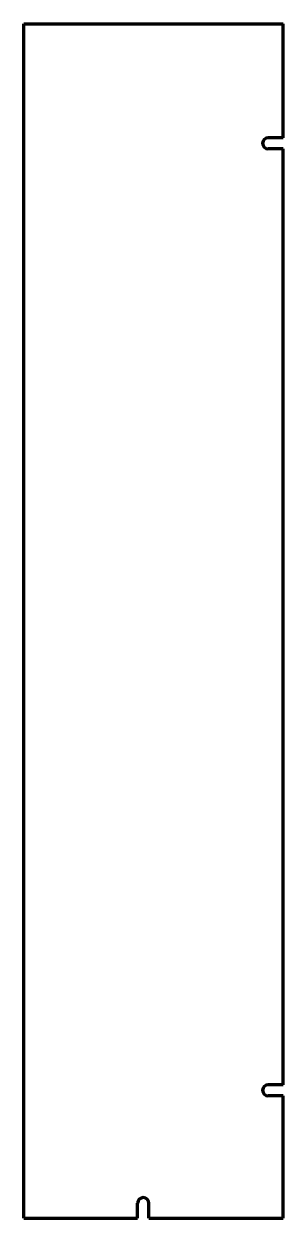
# Model space of a CAD drawing. Header units: inches. Extents: x 0 to 17.4, y 0 to 80.
import ezdxf

# ---------------------------------------------------------------- set-up
doc = ezdxf.new("R2010")
doc.units = ezdxf.units.IN
doc.header["$MEASUREMENT"] = 0
doc.layers.get('0').update_dxf_attribs({"linetype": 'CONTINUOUS'})

msp = doc.modelspace()

# ---------------------------------------------------------------- linework, layer by layer
at = {"color": 7, "lineweight": 90}
for p, q in [((0, 0), (0, 80)), ((0, 80), (17.375, 80)), ((17.375, 72.375), (17.375, 80)), ((17.375, 72.375), (16.375, 72.375)), ((17.375, 71.625), (16.375, 71.625)), ((17.375, 8.9375), (17.375, 71.625)), ((17.375, 8.9375), (16.375, 8.9375)), ((17.375, 8.1875), (16.375, 8.1875)), ((17.375, 0), (17.375, 8.1875)), ((7.625, 0), (7.625, 1)), ((8.375, 0), (8.375, 1)), ((0, 0), (7.625, 0)), ((8.375, 0), (17.375, 0))]:
    msp.add_line(p, q, dxfattribs=at)
for centre, start, end in [((16.375, 72), 90, 270), ((16.375, 8.5625), 90, 270), ((8, 1), 0, 180)]:
    msp.add_arc(centre, 0.375, start, end, dxfattribs=at)

doc.saveas('drawing.dxf')
